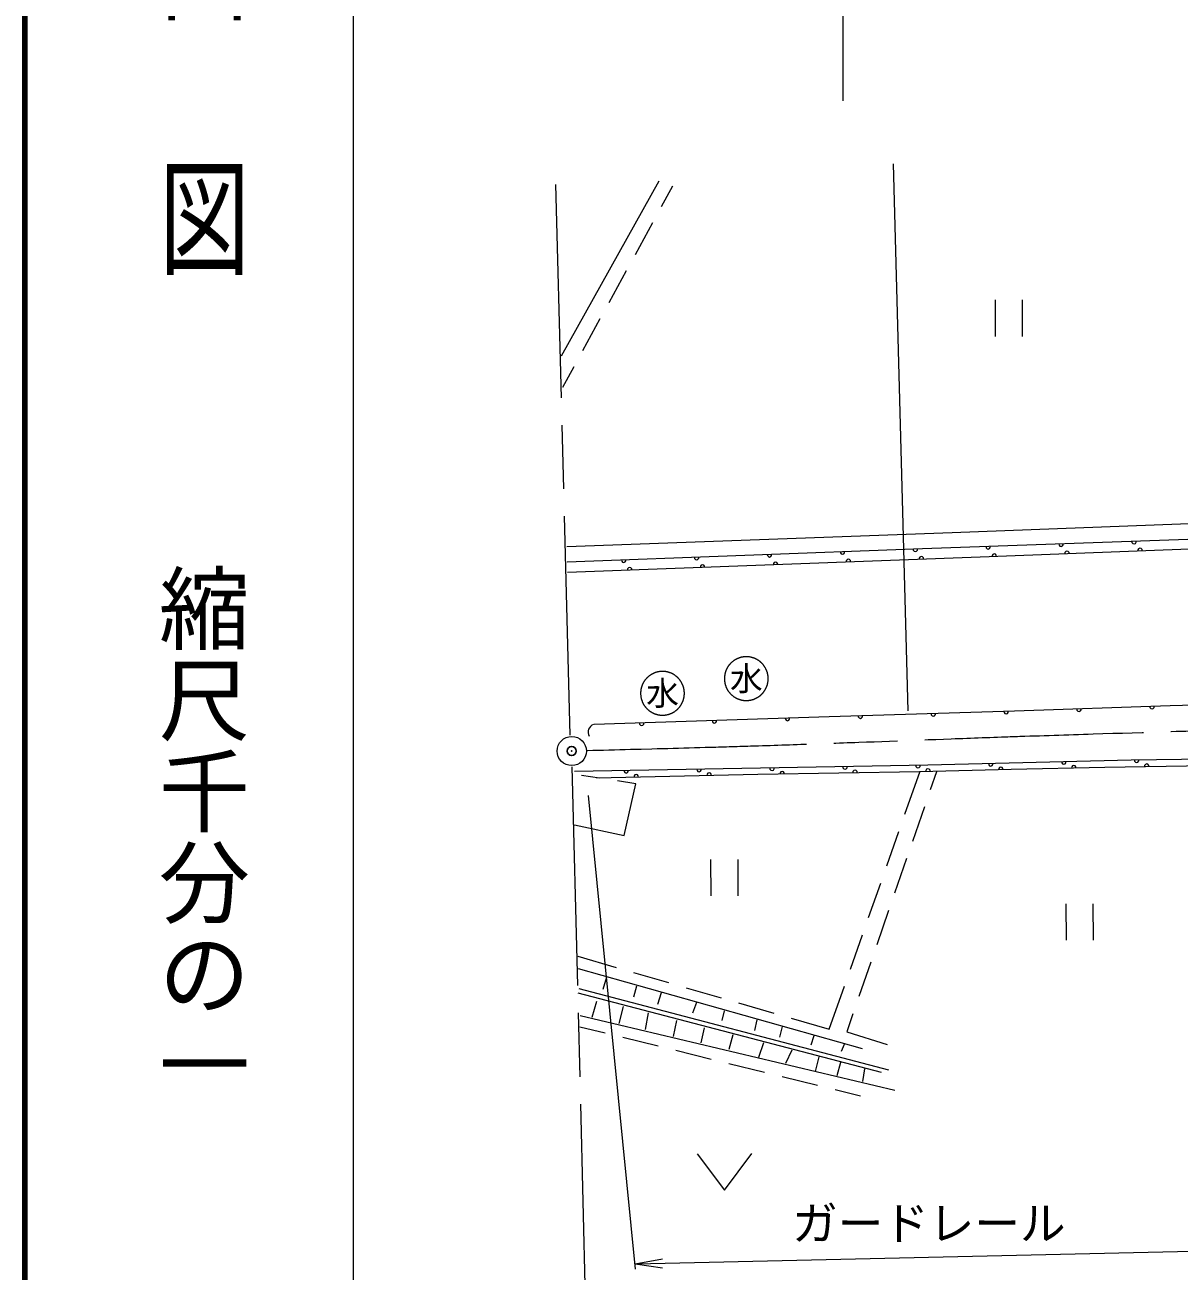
# Model space of a CAD drawing. Units: millimetres, scale not verified. Extents: x 40000 to 680000, y 20000 to 380000.
# Drawn here: x 40000 to 103290, y 252174 to 320493 of the extents above; entities that cross this region are included whole.
import ezdxf
from ezdxf.enums import TextEntityAlignment as Align

# ---------------------------------------------------------------- set-up
doc = ezdxf.new("R2010")
doc.units = ezdxf.units.MM
doc.header["$LTSCALE"] = 1000
doc.header["$PDMODE"] = 32
doc.header["$PDSIZE"] = 500
doc.linetypes.add('CHAIN', pattern=[18.5, 12, -1.5, 3.5, -1.5])
for name, color, linetype, lineweight in [('M-BGD', 7, 'Continuous', 13), ('M-BMK', 2, 'CHAIN', 13), ('M-BMK-SRVR', 3, 'Continuous', 13), ('M-STR-HTXT', 7, 'Continuous', 13), ('M-STR-STRC', 7, 'Continuous', 13), ('M-TTL', 2, 'Continuous', 140), ('M-TTL-BAND', 7, 'Continuous', 13)]:
    doc.layers.add(name, color=color, linetype=linetype, lineweight=lineweight)
doc.layers.add('M-OTRS', color=6, linetype='Continuous')
doc.styles.add('@ＭＳ ゴシック', font='')
doc.styles.add('ＭＳ ゴシック', font='')
doc.styles.get('@ＭＳ ゴシック').set_extended_font_data('@MS Gothic')
doc.styles.get('ＭＳ ゴシック').set_extended_font_data('MS Gothic')

msp = doc.modelspace()

# ---------------------------------------------------------------- linework, layer by layer
at = {"layer": 'M-BGD'}
for p, q in [((69425, 302355), (74784, 311946)), ((75517, 311653), (74897, 310521)), ((74416, 309644), (73456, 307889)), ((72976, 307012), (72015, 305258)), ((93210, 305417), (93213, 303417)), ((94713, 303419), (94710, 305419)), ((71535, 304381), (70575, 302626)), ((70094, 301749), (69474, 300616)), ((108757, 293319), (90847, 292655)), ((90847, 292655), (69709, 291875)), ((89219, 291781), (109691, 292513)), ((69739, 291064), (89219, 291781)), ((110533, 292013), (92881, 291329)), ((92881, 291329), (69756, 290478)), ((84110, 282575), (94274, 282884)), ((94274, 282884), (102810, 283180)), ((102810, 283180), (108405, 283326)), ((71211, 282149), (84110, 282575)), ((89506, 279923), (100666, 280207)), ((100666, 280207), (107803, 280283)), ((70133, 279579), (89506, 279923)), ((89072, 279545), (80185, 279398)), ((88258, 277219), (89086, 279572)), ((94077, 279667), (89072, 279545)), ((89987, 279550), (89647, 278566)), ((99228, 279789), (94077, 279667)), ((107695, 279925), (99228, 279789)), ((71510, 279193), (70512, 279345)), ((80185, 279398), (71346, 279203)), ((73496, 278890), (72499, 279042)), ((72867, 276047), (73496, 278890)), ((89321, 277621), (88668, 275730)), ((70143, 276643), (72867, 276047)), ((87261, 274390), (87925, 276276)), ((77604, 274737), (77607, 272737)), ((79107, 272740), (79104, 274740)), ((88342, 274785), (87689, 272894)), ((86264, 271560), (86929, 273446)), ((87363, 271949), (86710, 270058)), ((97087, 272314), (97090, 270314)), ((98590, 270316), (98587, 272316)), ((85268, 268730), (85932, 270617)), ((70329, 269430), (72416, 268825)), ((70342, 268771), (85919, 264376)), ((73376, 268547), (75297, 267989)), ((86384, 269113), (85732, 267223)), ((71894, 268279), (71688, 267617)), ((86969, 263058), (70342, 267404)), ((70366, 267672), (87359, 263204)), ((73533, 267801), (73370, 267193)), ((74889, 267432), (74694, 266781)), ((76258, 267711), (78178, 267154)), ((84107, 265434), (84936, 267787)), ((71102, 266098), (71362, 266966)), ((72806, 266683), (72567, 265739)), ((76820, 266890), (76603, 266315)), ((78350, 266445), (78209, 265913)), ((79139, 266875), (81060, 266318)), ((87701, 262081), (70440, 266159)), ((74173, 266336), (74010, 265414)), ((75735, 265913), (75551, 265034)), ((80141, 265946), (80000, 265360)), ((82020, 266040), (84107, 265434)), ((85405, 266277), (85065, 265293)), ((71810, 265216), (70431, 265555)), ((77254, 265512), (77059, 264687)), ((78828, 265132), (78600, 264318)), ((81530, 265577), (81378, 265002)), ((85065, 265293), (87279, 264593)), ((74723, 264499), (72781, 264977)), ((80510, 264687), (80228, 263884)), ((83266, 265067), (83092, 264568)), ((84926, 264589), (84763, 264220)), ((77636, 263782), (75694, 264260)), ((82062, 264285), (81703, 263547)), ((83537, 263916), (83342, 263124)), ((80549, 263065), (78607, 263543)), ((84731, 263602), (84514, 262886)), ((86044, 263255), (85925, 262560)), ((83462, 262349), (81520, 262827)), ((85813, 261771), (84434, 262110)), ((76866, 258609), (78369, 256611)), ((78369, 256611), (79866, 258614))]:
    msp.add_line(p, q, dxfattribs=at)
for points in [[(80759, 284654), (80758, 284675), (80758, 284696), (80757, 284717), (80756, 284738), (80754, 284759), (80752, 284780), (80750, 284800), (80747, 284821), (80744, 284842), (80740, 284863), (80736, 284883), (80732, 284904), (80728, 284925), (80723, 284945), (80717, 284965), (80712, 284985), (80706, 285006), (80699, 285026), (80693, 285046), (80686, 285065), (80678, 285085), (80671, 285105), (80663, 285124), (80654, 285143), (80646, 285162), (80636, 285181), (80627, 285200), (80617, 285219), (80607, 285237), (80597, 285255), (80586, 285273), (80575, 285291), (80564, 285309), (80552, 285327), (80540, 285344), (80528, 285361), (80516, 285378), (80503, 285394), (80490, 285411), (80476, 285427), (80463, 285443), (80449, 285459), (80434, 285474), (80420, 285489), (80405, 285504), (80390, 285519), (80375, 285533), (80359, 285547), (80344, 285561), (80328, 285575), (80311, 285588), (80295, 285601), (80278, 285614), (80261, 285626), (80244, 285639), (80227, 285650), (80209, 285662), (80192, 285673), (80174, 285684), (80156, 285695), (80137, 285705), (80119, 285715), (80100, 285725), (80081, 285734), (80062, 285743), (80043, 285752), (80024, 285760), (80004, 285768), (79985, 285776), (79965, 285783), (79945, 285790), (79925, 285796), (79905, 285803), (79885, 285809), (79865, 285814), (79845, 285819), (79824, 285824), (79804, 285829), (79783, 285833), (79762, 285836), (79742, 285840), (79721, 285843), (79700, 285845), (79679, 285848), (79658, 285850), (79637, 285851), (79616, 285852), (79595, 285853), (79574, 285854), (79553, 285854), (79532, 285854), (79511, 285853), (79490, 285852), (79469, 285851), (79448, 285849), (79428, 285847), (79407, 285844), (79386, 285841), (79365, 285838), (79344, 285835), (79324, 285831), (79303, 285826), (79283, 285822), (79262, 285817), (79242, 285811), (79222, 285806), (79202, 285800), (79182, 285793), (79162, 285786), (79142, 285779), (79122, 285772), (79103, 285764), (79084, 285756), (79064, 285747), (79045, 285739), (79026, 285729), (79008, 285720), (78989, 285710), (78971, 285700), (78953, 285690), (78934, 285679), (78917, 285668), (78899, 285656), (78882, 285645), (78864, 285633), (78847, 285620), (78830, 285608), (78814, 285595), (78798, 285582), (78781, 285568), (78766, 285554), (78750, 285540), (78735, 285526), (78719, 285512), (78704, 285497), (78690, 285482), (78676, 285466), (78661, 285451), (78648, 285435), (78634, 285419), (78621, 285403), (78608, 285386), (78595, 285369), (78583, 285352), (78571, 285335), (78559, 285318), (78548, 285300), (78536, 285282), (78526, 285264), (78515, 285246), (78505, 285228), (78495, 285209), (78485, 285191), (78476, 285172), (78467, 285153), (78459, 285134), (78450, 285114), (78443, 285095), (78435, 285075), (78428, 285055), (78421, 285036), (78414, 285016), (78408, 284996), (78402, 284975), (78397, 284955), (78392, 284935), (78387, 284914), (78383, 284894), (78379, 284873), (78375, 284852), (78372, 284832), (78369, 284811), (78366, 284790), (78364, 284769), (78362, 284748), (78361, 284727), (78360, 284706), (78359, 284685), (78359, 284664), (78359, 284643), (78359, 284622), (78360, 284601), (78361, 284580), (78362, 284559), (78364, 284538), (78366, 284518), (78369, 284497), (78372, 284476), (78375, 284455), (78379, 284435), (78383, 284414), (78387, 284393), (78392, 284373), (78397, 284353), (78402, 284332), (78408, 284312), (78414, 284292), (78421, 284272), (78428, 284252), (78435, 284232), (78443, 284213), (78450, 284193), (78459, 284174), (78467, 284155), (78476, 284136), (78485, 284117), (78495, 284098), (78505, 284080), (78515, 284061), (78526, 284043), (78536, 284025), (78548, 284007), (78559, 283990), (78571, 283972), (78583, 283955), (78595, 283938), (78608, 283922), (78621, 283905), (78634, 283889), (78648, 283873), (78661, 283857), (78676, 283841), (78690, 283826), (78704, 283811), (78719, 283796), (78735, 283782), (78750, 283767), (78766, 283753), (78781, 283739), (78798, 283726), (78814, 283713), (78830, 283700), (78847, 283687), (78864, 283675), (78882, 283663), (78899, 283651), (78917, 283640), (78934, 283629), (78953, 283618), (78971, 283608), (78989, 283598), (79008, 283588), (79026, 283578), (79045, 283569), (79064, 283560), (79084, 283552), (79103, 283544), (79122, 283536), (79142, 283528), (79162, 283521), (79182, 283515), (79202, 283508), (79222, 283502), (79242, 283496), (79262, 283491), (79283, 283486), (79303, 283481), (79324, 283477), (79344, 283473), (79365, 283470), (79386, 283466), (79407, 283463), (79428, 283461), (79448, 283459), (79469, 283457), (79490, 283456), (79511, 283455), (79532, 283454), (79553, 283454), (79574, 283454), (79595, 283454), (79616, 283455), (79637, 283456), (79658, 283458), (79679, 283460), (79700, 283462), (79721, 283465), (79742, 283468), (79762, 283471), (79783, 283475), (79804, 283479), (79824, 283484), (79845, 283488), (79865, 283494), (79885, 283499), (79905, 283505), (79925, 283511), (79945, 283518), (79965, 283525), (79985, 283532), (80004, 283540), (80024, 283548), (80043, 283556), (80062, 283565), (80081, 283574), (80100, 283583), (80119, 283593), (80137, 283603), (80156, 283613), (80174, 283623), (80192, 283634), (80209, 283646), (80227, 283657), (80244, 283669), (80261, 283681), (80278, 283694), (80295, 283706), (80311, 283719), (80328, 283733), (80344, 283746), (80359, 283760), (80375, 283774), (80390, 283789), (80405, 283803), (80420, 283818), (80434, 283834), (80449, 283849), (80463, 283865), (80476, 283881), (80490, 283897), (80503, 283913), (80516, 283930), (80528, 283947), (80540, 283964), (80552, 283981), (80564, 283999), (80575, 284016), (80586, 284034), (80597, 284052), (80607, 284071), (80617, 284089), (80627, 284108), (80636, 284126), (80646, 284145), (80654, 284164), (80663, 284184), (80671, 284203), (80678, 284223), (80686, 284242), (80693, 284262), (80699, 284282), (80706, 284302), (80712, 284322), (80717, 284342), (80723, 284363), (80728, 284383), (80732, 284404), (80736, 284424), (80740, 284445), (80744, 284466), (80747, 284486), (80750, 284507), (80752, 284528), (80754, 284549), (80756, 284570), (80757, 284591), (80758, 284612), (80758, 284633)], [(76163, 283850), (76163, 283871), (76162, 283892), (76162, 283913), (76160, 283934), (76159, 283955), (76157, 283975), (76154, 283996), (76151, 284017), (76148, 284038), (76145, 284059), (76141, 284079), (76137, 284100), (76132, 284120), (76127, 284141), (76122, 284161), (76116, 284181), (76111, 284201), (76104, 284221), (76097, 284241), (76090, 284261), (76083, 284281), (76075, 284300), (76067, 284320), (76059, 284339), (76050, 284358), (76041, 284377), (76032, 284396), (76022, 284414), (76012, 284433), (76002, 284451), (75991, 284469), (75980, 284487), (75969, 284505), (75957, 284522), (75945, 284540), (75933, 284557), (75920, 284574), (75907, 284590), (75894, 284607), (75881, 284623), (75867, 284639), (75853, 284654), (75839, 284670), (75825, 284685), (75810, 284700), (75795, 284715), (75780, 284729), (75764, 284743), (75748, 284757), (75732, 284771), (75716, 284784), (75700, 284797), (75683, 284810), (75666, 284822), (75649, 284834), (75632, 284846), (75614, 284858), (75596, 284869), (75578, 284880), (75560, 284891), (75542, 284901), (75523, 284911), (75505, 284921), (75486, 284930), (75467, 284939), (75448, 284947), (75429, 284956), (75409, 284964), (75390, 284971), (75370, 284979), (75350, 284986), (75330, 284992), (75310, 284998), (75290, 285004), (75270, 285010), (75249, 285015), (75229, 285020), (75208, 285024), (75188, 285028), (75167, 285032), (75146, 285036), (75125, 285039), (75105, 285041), (75084, 285044), (75063, 285046), (75042, 285047), (75021, 285048), (75000, 285049), (74979, 285050), (74958, 285050), (74937, 285049), (74916, 285049), (74895, 285048), (74874, 285046), (74853, 285045), (74832, 285042), (74811, 285040), (74791, 285037), (74770, 285034), (74749, 285030), (74728, 285026), (74708, 285022), (74687, 285018), (74667, 285013), (74647, 285007), (74627, 285001), (74606, 284995), (74586, 284989), (74567, 284982), (74547, 284975), (74527, 284968), (74508, 284960), (74488, 284952), (74469, 284943), (74450, 284934), (74431, 284925), (74412, 284916), (74394, 284906), (74375, 284896), (74357, 284885), (74339, 284875), (74321, 284864), (74304, 284852), (74286, 284840), (74269, 284828), (74252, 284816), (74235, 284804), (74219, 284791), (74202, 284777), (74186, 284764), (74170, 284750), (74155, 284736), (74139, 284722), (74124, 284707), (74109, 284693), (74095, 284678), (74080, 284662), (74066, 284647), (74052, 284631), (74039, 284615), (74026, 284598), (74013, 284582), (74000, 284565), (73987, 284548), (73975, 284531), (73964, 284514), (73952, 284496), (73941, 284478), (73930, 284460), (73920, 284442), (73909, 284424), (73900, 284405), (73890, 284386), (73881, 284368), (73872, 284349), (73863, 284329), (73855, 284310), (73847, 284291), (73840, 284271), (73832, 284251), (73826, 284231), (73819, 284211), (73813, 284191), (73807, 284171), (73802, 284151), (73797, 284131), (73792, 284110), (73787, 284090), (73783, 284069), (73780, 284048), (73776, 284028), (73774, 284007), (73771, 283986), (73769, 283965), (73767, 283944), (73765, 283923), (73764, 283902), (73764, 283881), (73763, 283860), (73763, 283839), (73764, 283818), (73764, 283797), (73765, 283776), (73767, 283755), (73769, 283734), (73771, 283713), (73774, 283693), (73776, 283672), (73780, 283651), (73783, 283630), (73787, 283610), (73792, 283589), (73797, 283569), (73802, 283548), (73807, 283528), (73813, 283508), (73819, 283488), (73826, 283468), (73832, 283448), (73840, 283428), (73847, 283409), (73855, 283389), (73863, 283370), (73872, 283351), (73881, 283332), (73890, 283313), (73900, 283294), (73909, 283276), (73920, 283257), (73930, 283239), (73941, 283221), (73952, 283203), (73964, 283186), (73975, 283168), (73987, 283151), (74000, 283134), (74013, 283117), (74026, 283101), (74039, 283085), (74052, 283069), (74066, 283053), (74080, 283037), (74095, 283022), (74109, 283007), (74124, 282992), (74139, 282977), (74155, 282963), (74170, 282949), (74186, 282935), (74202, 282922), (74219, 282909), (74235, 282896), (74252, 282883), (74269, 282871), (74286, 282859), (74304, 282847), (74321, 282836), (74339, 282825), (74357, 282814), (74375, 282803), (74394, 282793), (74412, 282784), (74431, 282774), (74450, 282765), (74469, 282756), (74488, 282748), (74508, 282739), (74527, 282732), (74547, 282724), (74567, 282717), (74586, 282710), (74606, 282704), (74627, 282698), (74647, 282692), (74667, 282687), (74687, 282682), (74708, 282677), (74728, 282673), (74749, 282669), (74770, 282665), (74791, 282662), (74811, 282659), (74832, 282657), (74853, 282655), (74874, 282653), (74895, 282652), (74916, 282651), (74937, 282650), (74958, 282650), (74979, 282650), (75000, 282650), (75021, 282651), (75042, 282652), (75063, 282654), (75084, 282656), (75105, 282658), (75125, 282661), (75146, 282664), (75167, 282667), (75188, 282671), (75208, 282675), (75229, 282679), (75249, 282684), (75270, 282689), (75290, 282695), (75310, 282701), (75330, 282707), (75350, 282714), (75370, 282721), (75390, 282728), (75409, 282736), (75429, 282744), (75448, 282752), (75467, 282760), (75486, 282769), (75505, 282779), (75523, 282788), (75542, 282798), (75560, 282809), (75578, 282819), (75596, 282830), (75614, 282841), (75632, 282853), (75649, 282865), (75666, 282877), (75683, 282889), (75700, 282902), (75716, 282915), (75732, 282929), (75748, 282942), (75764, 282956), (75780, 282970), (75795, 282985), (75810, 282999), (75825, 283014), (75839, 283029), (75853, 283045), (75867, 283061), (75881, 283077), (75894, 283093), (75907, 283109), (75920, 283126), (75933, 283143), (75945, 283160), (75957, 283177), (75969, 283194), (75980, 283212), (75991, 283230), (76002, 283248), (76012, 283266), (76022, 283285), (76032, 283303), (76041, 283322), (76050, 283341), (76059, 283360), (76067, 283380), (76075, 283399), (76083, 283418), (76090, 283438), (76097, 283458), (76104, 283478), (76111, 283498), (76116, 283518), (76122, 283538), (76127, 283559), (76132, 283579), (76137, 283599), (76141, 283620), (76145, 283641), (76148, 283661), (76151, 283682), (76154, 283703), (76157, 283724), (76159, 283745), (76160, 283766), (76162, 283787), (76162, 283808), (76163, 283829)]]:
    msp.add_lwpolyline(points, close=True, dxfattribs=at)
for centre, radius, start, end in [((88827, 291739), 123, 169.42522, 14.78599), ((92824, 291883), 123, 169.36868, 14.72945), ((96821, 292026), 123, 169.36868, 14.72945), ((100819, 292169), 123, 169.36868, 14.72945), ((101145, 291676), 123, 349.53743, 194.8982), ((72837, 291151), 123, 169.42522, 14.78599), ((76835, 291298), 123, 169.42522, 14.78599), ((80832, 291445), 123, 169.42522, 14.78599), ((81159, 290925), 123, 349.4258, 194.78656), ((84829, 291592), 123, 169.42522, 14.78599), ((85157, 291072), 123, 349.4258, 194.78656), ((89154, 291219), 123, 349.4258, 194.78656), ((93151, 291366), 123, 349.53743, 194.8982), ((97148, 291521), 123, 349.53743, 194.8982), ((73165, 290631), 123, 349.4258, 194.78656), ((77162, 290778), 123, 349.4258, 194.78656), ((93807, 282843), 123, 169.05667, 14.41744), ((97805, 282979), 123, 169.30825, 14.66902), ((101802, 283118), 123, 169.30825, 14.66902), ((73817, 282208), 123, 169.21474, 14.57551), ((77815, 282340), 123, 169.21474, 14.57551), ((81813, 282472), 123, 169.21474, 14.57551), ((85810, 282600), 123, 169.05667, 14.41744), ((89809, 282721), 123, 169.05667, 14.41744), ((71326, 281715), 446, 108.94968, 208.18111), ((96967, 280086), 123, 168.78173, 14.14249), ((100965, 280184), 123, 167.92391, 13.28468), ((72972, 279603), 123, 168.33441, 13.69518), ((76971, 279673), 123, 168.33441, 13.69518), ((77522, 279366), 123, 348.58562, 193.94638), ((80971, 279744), 123, 168.33441, 13.69518), ((81522, 279447), 123, 348.26397, 193.62473), ((84970, 279815), 123, 168.33441, 13.69518), ((85521, 279513), 123, 348.26397, 193.62473), ((88969, 279886), 123, 168.33441, 13.69518), ((89520, 279583), 123, 348.7168, 194.07756), ((92968, 279984), 123, 168.78173, 14.14249), ((93519, 279680), 123, 348.7168, 194.07756), ((97518, 279775), 123, 348.67708, 194.03785), ((101517, 279853), 123, 348.23745, 193.59821), ((73523, 279278), 123, 348.58562, 193.94638)]:
    msp.add_arc(centre, radius, start, end, dxfattribs=at)
at = {"layer": 'M-BMK'}
for p, q in [((69904, 281561), (69113, 311750)), ((69996, 279819), (71248, 230038))]:
    msp.add_line(p, q, dxfattribs=at)
msp.add_open_spline([(70857, 280715), (73982, 280801), (77107, 280875), (80232, 280975), (84741, 281119), (89249, 281305), (93758, 281463), (99471, 281664), (105186, 281803), (110897, 282049), (113560, 282164), (116226, 282235), (118881, 282464), (121045, 282651), (123211, 282873), (125351, 283246), (128090, 283722), (130785, 284425), (133481, 285101), (135396, 285581), (137314, 286063), (139194, 286664), (141497, 287400), (143763, 288254), (146003, 289163), (147659, 289836), (149267, 290619), (150899, 291347)], degree=3, knots=[0, 0, 0, 0, 1, 1, 1, 2, 2, 2, 3, 3, 3, 4, 4, 4, 5, 5, 5, 6, 6, 6, 7, 7, 7, 8, 8, 8, 9, 9, 9, 9], dxfattribs=at)
at = {"layer": 'M-BMK-SRVR'}
msp.add_circle((69987, 280685), 800, dxfattribs=at)
at = {"layer": 'M-OTRS'}
msp.add_point((69987, 280685), dxfattribs=at)
at = {"layer": 'M-STR-HTXT'}
for p, q in [((70889, 278244), (73469, 252271)), ((73465, 252574), (74961, 252847)), ((73501, 252577), (109341, 253379)), ((73465, 252574), (74969, 252347))]:
    msp.add_line(p, q, dxfattribs=at)
at = {"layer": 'M-STR-STRC'}
for p, q in [((84852, 340560), (84852, 316327)), ((88433, 282894), (87625, 312879))]:
    msp.add_line(p, q, dxfattribs=at)
at = {"layer": 'M-TTL'}
msp.add_line((40000, 380000), (40000, 20000), dxfattribs=at)
at = {"layer": 'M-TTL-BAND'}
msp.add_line((58000, 370000), (58000, 20000), dxfattribs=at)

# ---------------------------------------------------------------- texts
at = {"layer": 'M-BGD', "style": 'ＭＳ ゴシック'}
for p in [(79559, 284654), (74963, 283850)]:
    msp.add_text('水', height=1320, rotation=0.089, dxfattribs=at).set_placement(p, align=Align.MIDDLE_CENTER)
at = {"layer": 'M-STR-HTXT', "style": 'ＭＳ ゴシック'}
msp.add_text('ガードレール', height=1833, dxfattribs=at).set_placement((82065, 253326), align=Align.BOTTOM_LEFT)
at = {"layer": 'M-TTL-BAND', "style": '@ＭＳ ゴシック', "width": 1.4}
msp.add_text('平  面  図', height=3666, rotation=270, dxfattribs=at).set_placement((49777, 306475), align=Align.MIDDLE_RIGHT)
at = {"layer": 'M-TTL-BAND', "style": '@ＭＳ ゴシック'}
msp.add_text('縮尺千分の一', height=3666, rotation=270, dxfattribs=at).set_placement((49777, 261030), align=Align.MIDDLE_RIGHT)

doc.saveas('drawing.dxf')
